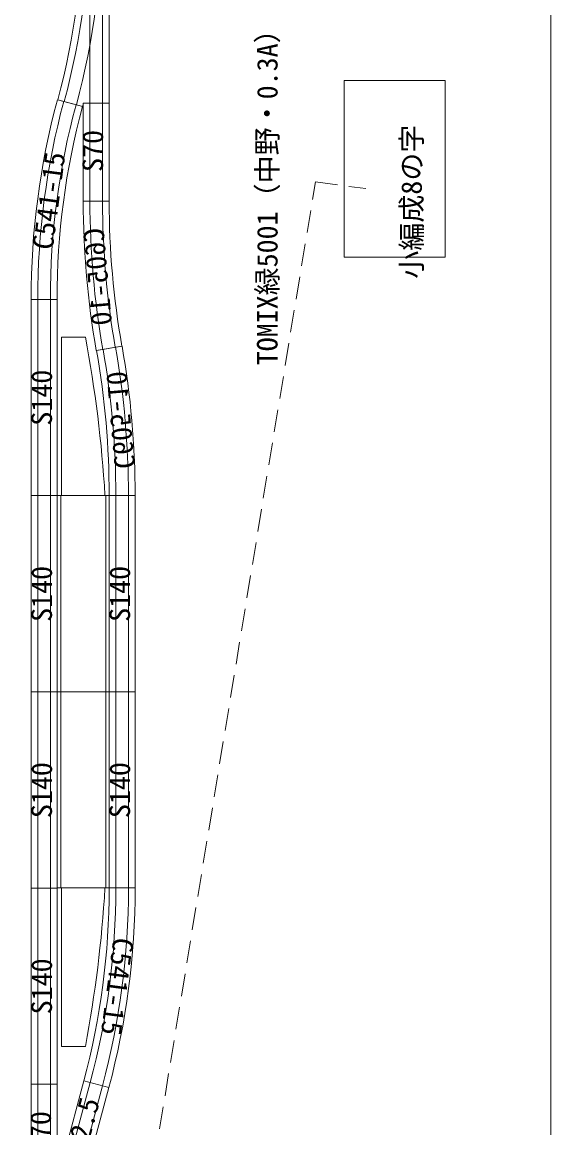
# Model space of a CAD drawing. Units: millimetres, scale not verified. Extents: x -3071 to 7470, y -7531 to 4357.
# Drawn here: x 5200 to 5576, y -370 to 419 of the extents above; entities that cross this region are included whole.
import ezdxf
from ezdxf.enums import TextEntityAlignment as Align

# ---------------------------------------------------------------- set-up
doc = ezdxf.new("R2010")
doc.units = ezdxf.units.MM
doc.header["$LTSCALE"] = 8
doc.linetypes.add('DASHED2', pattern=[3, 2, -1])
doc.linetypes.add('DOUBLE_CHAIN1', pattern=[8.8, 5, -1, 0.6, -0.6, 0.6, -1])
for name, color, linetype, lineweight in [('0-0', 7, 'Continuous', 9), ('0-2', 3, 'Continuous', 9), ('0-7', 4, 'Continuous', 9), ('0-B', 1, 'DOUBLE_CHAIN1', 9)]:
    doc.layers.add(name, color=color, linetype=linetype, lineweight=lineweight)
doc.styles.add('ＭＳ ゴシック', font='')
doc.styles.get('ＭＳ ゴシック').set_extended_font_data('MS Gothic')

# ---------------------------------------------------------------- blocks, each defined once
blk = doc.blocks.new('N_TOMIX _ ストラクチャー _ 島式ホームエンドL')
at = {"layer": '0-0', "color": 5}
for p, q in [((0, 0), (0, 37)), ((0, 34), (113, 34)), ((113, 17), (113, 34))]:
    blk.add_line(p, q, dxfattribs=at)
blk.add_arc((-53.964, 901.599), 900.217, 273.43666, 280.68855, dxfattribs=at)
blk = doc.blocks.new('N_TOMIX _ ストラクチャー _ 島式ホームエンドR')
at = {"layer": '0-0', "color": 5}
for p, q in [((0, 37), (0, 0)), ((113, 20), (113, 3)), ((0, 3), (113, 3))]:
    blk.add_line(p, q, dxfattribs=at)
blk.add_arc((-53.964, -864.599), 900.217, 79.31145, 86.56334, dxfattribs=at)
blk = doc.blocks.new('N_TOMIX _ ストラクチャー _ 島式ホーム屋根なし中間部')
at = {"layer": '0-0', "color": 5}
for p, q in [((0, 37), (0, 0)), ((0, 34.5), (140, 34.5)), ((140, 37), (140, 0)), ((140, 2.5), (0, 2.5))]:
    blk.add_line(p, q, dxfattribs=at)
blk = doc.blocks.new('N_TOMIX _ S70')
at = {"layer": '0-0'}
for p, q in [((0, 18.5), (0, 0)), ((0, 18.5), (70, 18.5)), ((70, 18.5), (70, 0)), ((0, 0), (70, 0))]:
    blk.add_line(p, q, dxfattribs=at)
at = {"layer": '0-0', "color": 2}
for p, q in [((0, 13.75), (70, 13.75)), ((0, 4.75), (70, 4.75))]:
    blk.add_line(p, q, dxfattribs=at)
at = {"layer": '0-0', "color": 3, "style": 'ＭＳ ゴシック'}
blk.add_text('S70', height=14.66, dxfattribs=at).set_placement((20.915, -0.031), align=Align.BOTTOM_LEFT)
blk = doc.blocks.new('N_TOMIX _ C605-10')
at = {"layer": '0-0'}
for p, q in [((0, 0), (0, 18.5)), ((103.4, -9.046), (106.612, 9.173))]:
    blk.add_line(p, q, dxfattribs=at)
for radius, start, end in [(614.25, 80.00241, 89.99759), (595.75, 80.00248, 89.99752)]:
    blk.add_arc((-0.026, -595.75), radius, start, end, dxfattribs=at)
at = {"layer": '0-0', "color": 2}
for radius, start, end in [(609.5, 80.00243, 89.99757), (600.5, 80.00246, 89.99754)]:
    blk.add_arc((-0.026, -595.75), radius, start, end, dxfattribs=at)
at = {"layer": '0-0', "color": 3, "style": 'ＭＳ ゴシック'}
blk.add_text('C605-10', height=14.66, rotation=355, dxfattribs=at).set_placement((18.098, -0.287), align=Align.BOTTOM_LEFT)
blk = doc.blocks.new('N_TOMIX _ S140')
at = {"layer": '0-0'}
for p, q in [((0, 18.5), (0, 0)), ((0, 18.5), (140, 18.5)), ((140, 18.5), (140, 0)), ((0, 0), (140, 0))]:
    blk.add_line(p, q, dxfattribs=at)
at = {"layer": '0-0', "color": 2}
for p, q in [((0, 13.75), (140, 13.75)), ((0, 4.75), (140, 4.75))]:
    blk.add_line(p, q, dxfattribs=at)
at = {"layer": '0-0', "color": 3, "style": 'ＭＳ ゴシック'}
blk.add_text('S140', height=14.66, dxfattribs=at).set_placement((49.909, -0.795), align=Align.BOTTOM_LEFT)
blk = doc.blocks.new('N_TOMIX _ S72.5(1)')
at = {"layer": '0-0'}
for p, q in [((0, 18.5), (72.469, 18.5)), ((0, 18.5), (0, 0)), ((72.469, 0), (72.469, 18.5)), ((0, 0), (72.469, 0))]:
    blk.add_line(p, q, dxfattribs=at)
at = {"layer": '0-0', "color": 2}
for p, q in [((0, 13.75), (72.469, 13.75)), ((0, 4.75), (72.469, 4.75))]:
    blk.add_line(p, q, dxfattribs=at)
at = {"layer": '0-0', "color": 3, "style": 'ＭＳ ゴシック'}
blk.add_text('S72.5', height=14.66, dxfattribs=at).set_placement((11.801, -0.808), align=Align.BOTTOM_LEFT)
blk = doc.blocks.new('N_TOMIX _ C541-15')
at = {"layer": '0-0'}
for p, q in [((0, 185), (0, 0)), ((1376.06, -181.16), (1423.94, -2.47))]:
    blk.add_line(p, q, dxfattribs=at)
for radius in [5501.69, 5316.69]:
    blk.add_arc((0, -5316.68), radius, 75, 90, dxfattribs=at)
at = {"layer": '0-0', "color": 2}
for radius in [5454.19, 5364.19]:
    blk.add_arc((0, -5316.68), radius, 75, 90, dxfattribs=at)
at = {"layer": '0-0', "color": 3, "style": 'ＭＳ ゴシック'}
blk.add_text('C541-15', height=146.6, rotation=352.5, dxfattribs=at).set_placement((342.55, -12.14), align=Align.BOTTOM_LEFT)
blk = doc.blocks.new('N_TOMIX _ PR541-15(11)')
at = {"layer": '0-0'}
for p, q in [((0, 18.5), (140, 18.5)), ((0, 18.5), (0, 0)), ((140, 0), (140, 18.5)), ((142.415, -0.249), (140, 0)), ((142.415, -0.249), (137.627, -18.119))]:
    blk.add_line(p, q, dxfattribs=at)
at = {"layer": '0-0', "color": 2}
for p, q in [((0, 13.75), (140, 13.75)), ((0, 4.75), (140, 4.75))]:
    blk.add_line(p, q, dxfattribs=at)
for radius in [545.5, 536.5]:
    blk.add_arc((0, -531.75), radius, 75, 90, dxfattribs=at)
at = {"layer": '0-0'}
blk.add_arc((0, -531.75), 531.75, 75, 90, dxfattribs=at)
blk = doc.blocks.new('3人掛け机')
at = {"layer": '0-7', "color": 6}
blk.add_lwpolyline([(0, 0), (1804, 0), (1804, 455), (0, 455)], close=True, dxfattribs=at)

msp = doc.modelspace()

# ---------------------------------------------------------------- linework, layer by layer
at = {"layer": '0-2', "color": 5}
msp.add_lwpolyline([(5429.164, 377.382), (5501.174, 377.382), (5501.174, 251.366), (5429.164, 251.366)], close=True, dxfattribs=at)
at = {"layer": '0-2', "color": 1, "linetype": 'DASHED2'}
msp.add_lwpolyline([(4795.14, -952.332), (4836.593, -1045.866), (5072.553, -1050.117), (5223.483, -820.534), (5408.584, 305.007), (5444.456, 300.224)], dxfattribs=at)

# ---------------------------------------------------------------- block references
at = {"layer": '0-7', "rotation": 90}
msp.add_blockref('3人掛け机', (5576.481, -989.074), dxfattribs=at)
at = {"layer": '0-B'}
for name, p, rotation in [('N_TOMIX _ PR541-15(11)', (5243.088, 501.258), 270), ('N_TOMIX _ S70', (5261.588, 291.258), 90), ('N_TOMIX _ S140', (5224.397, 81.249), 90), ('N_TOMIX _ ストラクチャー _ 島式ホームエンドL', (5261.588, 81.27), 90), ('N_TOMIX _ S140', (5224.397, -58.751), 90), ('N_TOMIX _ ストラクチャー _ 島式ホーム屋根なし中間部', (5261.588, -58.73), 90), ('N_TOMIX _ S140', (5280.088, -58.73), 90), ('N_TOMIX _ S140', (5224.397, -198.751), 90), ('N_TOMIX _ ストラクチャー _ 島式ホーム屋根なし中間部', (5261.588, -198.73), 90), ('N_TOMIX _ S140', (5280.088, -198.73), 90), ('N_TOMIX _ S140', (5224.397, -338.751), 90), ('N_TOMIX _ ストラクチャー _ 島式ホームエンドR', (5224.588, -198.73), 270), ('N_TOMIX _ S70', (5224.397, -408.751), 90), ('N_TOMIX _ S72.5(1)', (5242.582, -411.145), 75)]:
    msp.add_blockref(name, p, dxfattribs=dict(at, rotation=rotation))
at = {"layer": '0-B', "xscale": 0.1, "yscale": 0.1}
for p, rotation in [((5224.397, 221.249), 90), ((5261.588, -198.73), 270)]:
    msp.add_blockref('N_TOMIX _ C541-15', p, dxfattribs=dict(at, rotation=rotation))
at = {"layer": '0-B', "yscale": -1}
for p, rotation in [((5261.588, 291.258), 270), ((5261.588, 81.27), 90)]:
    msp.add_blockref('N_TOMIX _ C605-10', p, dxfattribs=dict(at, rotation=rotation))

# ---------------------------------------------------------------- texts
at = {"layer": '0-2', "style": 'ＭＳ ゴシック'}
for s, p in [('TOMIX緑5001（中野・0.3A）', (5386.021, 174.216)), ('小編成8の字', (5488.891, 235.938))]:
    msp.add_text(s, height=14.66, rotation=90, dxfattribs=at).set_placement(p, align=Align.BOTTOM_LEFT)

doc.saveas('drawing.dxf')
